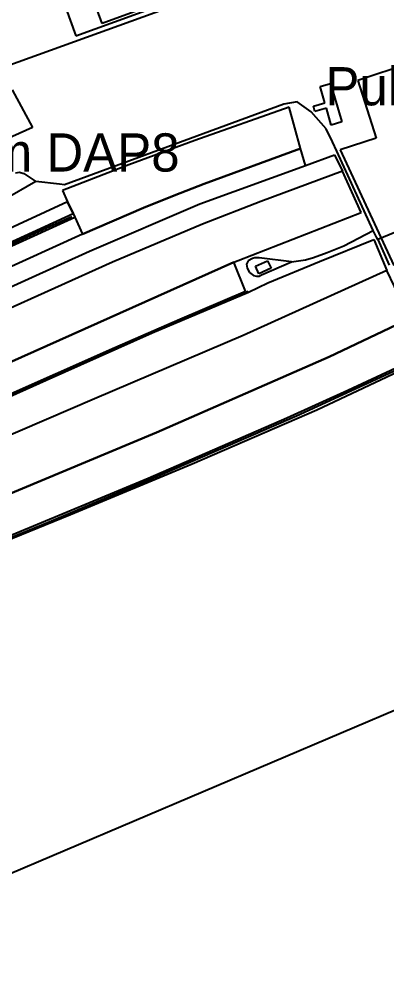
# Model space of a CAD drawing. Extents: x -3657 to 4700, y -7332 to 8131.
# Drawn here: x 988 to 1407, y -4595 to -3503 of the extents above; entities that cross this region are included whole.
import ezdxf

# ---------------------------------------------------------------- set-up
doc = ezdxf.new("R2010")
doc.units = 0
for name, color, linetype in [('OSM_BUILDING_YES', 9, 'CONTINUOUS'), ('OSM_HIGHWAY_SERVICE', 8, 'CONTINUOUS'), ('OSM_HIGHWAY_TRACK', 8, 'CONTINUOUS'), ('OSM_LABELS', 8, 'CONTINUOUS'), ('OSM_LANDUSE_COMMERCIAL', 3, 'CONTINUOUS'), ('OSM_LANDUSE_FARMLAND', 3, 'CONTINUOUS')]:
    doc.layers.add(name, color=color, linetype=linetype)

msp = doc.modelspace()

# ---------------------------------------------------------------- linework, layer by layer
at = {"layer": 'OSM_BUILDING_YES'}
for p, q in [((1082.631272, -3507.739144), (1049.403746, -3417.026323)), ((1139.886371, -3486.745542), (1082.631272, -3507.739144)), ((1330.855523, -3579.092928), (1342.679699, -3575.645886)), ((1336.285998, -3597.706959), (1330.855523, -3579.092928)), ((1342.679699, -3575.645886), (1355.482269, -3619.512284)), ((1323.051113, -3601.576542), (1336.285998, -3597.706959)), ((1324.841045, -3607.692263), (1323.051113, -3601.576542)), ((1337.901488, -3603.878277), (1324.841045, -3607.692263)), ((1343.483651, -3623.014924), (1337.901488, -3603.878277)), ((1355.482269, -3619.512284), (1343.483651, -3623.014924)), ((1257.134559, -3783.635996), (1271.006539, -3777.331244)), ((1271.006539, -3777.331244), (1274.950459, -3786.015567)), ((1261.078479, -3792.331439), (1257.134559, -3783.635996)), ((1274.950459, -3786.015567), (1261.078479, -3792.331439))]:
    msp.add_line(p, q, dxfattribs=at)
at = {"layer": 'OSM_HIGHWAY_SERVICE'}
for p, q in [((1024.905936, -3443.457357), (1052.536129, -3521.727466)), ((1052.536129, -3521.727466), (1167.06908, -3480.007129)), ((1289.292675, -3599.130254), (1039.725974, -3690.932786)), ((1304.613287, -3596.617249), (1289.292675, -3599.130254)), ((1320.426889, -3607.925773), (1304.613287, -3596.617249)), ((1337.499511, -3627.27369), (1320.426889, -3607.925773)), ((1344.780594, -3642.340603), (1337.499511, -3627.27369)), ((1349.718079, -3652.670611), (1344.780594, -3642.340603)), ((1391.000302, -3742.860816), (1349.718079, -3652.670611)), ((984.09395, -3677.344765), (988.364001, -3676.733193)), ((988.364001, -3676.733193), (993.650371, -3678.034174)), ((993.650371, -3678.034174), (1007.279648, -3687.396787)), ((1007.279648, -3687.396787), (970.457088, -3708.568301)), ((1034.098303, -3690.321213), (1007.279648, -3687.396787)), ((1039.725974, -3690.932786), (1034.098303, -3690.321213)), ((1477.243212, -3719.354209), (1396.574881, -3753.390976)), ((1357.59075, -3760.574168), (1391.000302, -3742.860816)), ((1395.020066, -3750.655581), (1391.000302, -3742.860816)), ((1396.574881, -3753.390976), (1395.020066, -3750.655581)), ((1396.574881, -3753.390976), (1409.331945, -3782.535166)), ((1323.210386, -3773.595094), (1338.773701, -3768.20214)), ((1338.773701, -3768.20214), (1357.59075, -3760.574168)), ((1248.958509, -3777.564753), (1247.024472, -3781.334261)), ((1253.73672, -3774.818238), (1248.958509, -3777.564753)), ((1256.383697, -3774.006515), (1253.73672, -3774.818238)), ((1261.366688, -3773.90644), (1256.383697, -3774.006515)), ((1297.984468, -3778.587746), (1261.366688, -3773.90644)), ((1264.013665, -3793.543464), (1297.984468, -3778.587746)), ((1297.984468, -3778.587746), (1314.063526, -3776.274892)), ((1314.063526, -3776.274892), (1323.210386, -3773.595094)), ((1247.024472, -3781.334261), (1247.638813, -3785.715341)), ((1247.638813, -3785.715341), (1250.278206, -3790.796949)), ((1250.278206, -3790.796949), (1254.753038, -3794.255111)), ((1254.753038, -3794.255111), (1258.416333, -3795.077954)), ((1258.416333, -3795.077954), (1261.465286, -3794.766608)), ((1261.465286, -3794.766608), (1264.013665, -3793.543464))]:
    msp.add_line(p, q, dxfattribs=at)
at = {"layer": 'OSM_HIGHWAY_TRACK'}
for p, q in [((1019.118992, -3740.036465), (1047.955114, -3727.037778)), ((973.870096, -3760.707602), (1019.118992, -3740.036465)), ((1139.302367, -3858.570257), (1248.753729, -3812.157495)), ((1018.671509, -3912.110614), (1139.302367, -3858.570257)), ((1303.998946, -3953.697517), (1456.810673, -3883.455681)), ((879.519396, -3973.990591), (1018.671509, -3912.110614)), ((1148.456812, -4021.426346), (1303.998946, -3953.697517)), ((1022.456155, -4074.410729), (1148.456812, -4021.426346)), ((897.752441, -4124.904345), (1022.456155, -4074.410729))]:
    msp.add_line(p, q, dxfattribs=at)
at = {"layer": 'OSM_LANDUSE_COMMERCIAL'}
msp.add_line((1193.220303, -3476.91591), (973.460535, -3556.342446), dxfattribs=at)
at = {"layer": 'OSM_LANDUSE_FARMLAND'}
for p, q in [((1748.531811, -3448.227619), (1373.601548, -3572.276679)), ((1373.601548, -3572.276679), (1394.610506, -3638.170793)), ((980.074185, -3582.940273), (1003.419157, -3626.039426)), ((1295.329906, -3602.833045), (1188.161467, -3640.561484)), ((1308.549622, -3649.835141), (1295.329906, -3602.833045)), ((1003.419157, -3626.039426), (914.726466, -3665.335713)), ((1188.161467, -3640.561484), (1112.870519, -3668.393574)), ((1394.610506, -3638.170793), (1353.434465, -3651.236197)), ((1308.549622, -3649.835141), (1198.931402, -3689.998748)), ((1198.931402, -3689.998748), (1308.549622, -3649.835141)), ((1314.07111, -3669.12746), (1308.549622, -3649.835141)), ((1314.07111, -3669.12746), (1347.131777, -3656.973855)), ((1347.131777, -3656.973855), (1356.293807, -3675.543408)), ((1353.434465, -3651.236197), (1414.534886, -3782.935468)), ((1112.870519, -3668.393574), (1037.336868, -3697.359852)), ((1193.849813, -3712.76035), (1314.07111, -3669.12746)), ((1193.849813, -3712.76035), (1314.07111, -3669.12746)), ((1356.293807, -3675.543408), (1263.277973, -3709.858162)), ((1356.293807, -3675.543408), (1263.277973, -3709.858162)), ((1377.530299, -3722.534384), (1356.293807, -3675.543408)), ((1198.931402, -3689.998748), (1164.566208, -3703.053033)), ((1164.566208, -3703.053033), (1198.931402, -3689.998748)), ((1037.336868, -3697.359852), (1043.290671, -3710.314061)), ((1164.566208, -3703.053033), (1129.594256, -3717.330461)), ((1129.594256, -3717.330461), (1164.566208, -3703.053033)), ((1043.290671, -3710.314061), (953.574077, -3751.723052)), ((1043.290671, -3710.314061), (1049.722294, -3723.846484)), ((1049.722294, -3723.846484), (1043.290671, -3710.314061)), ((1068.395238, -3766.434141), (1193.849813, -3712.76035)), ((1068.395238, -3766.434141), (1193.849813, -3712.76035)), ((1263.277973, -3709.858162), (1196.671233, -3735.75546)), ((1263.277973, -3709.858162), (1196.671233, -3735.75546)), ((918.420099, -3783.802788), (1049.722294, -3723.846484)), ((1049.722294, -3723.846484), (1051.625994, -3727.838382)), ((1129.594256, -3717.330461), (1060.401215, -3747.075104)), ((1060.401215, -3747.075104), (1129.594256, -3717.330461)), ((1237.559064, -3776.9643), (1377.530299, -3722.534384)), ((975.64486, -3762.420004), (1051.625994, -3727.838382)), ((1051.625994, -3727.838382), (1060.401215, -3747.075104)), ((1051.625994, -3727.838382), (1060.401215, -3747.075104)), ((1196.671233, -3735.75546), (1094.288589, -3778.899092)), ((1196.671233, -3735.75546), (1094.288589, -3778.899092)), ((1060.401215, -3747.075104), (810.500798, -3860.48281)), ((1060.401215, -3747.075104), (810.500798, -3860.48281)), ((1330.226013, -3778.154086), (1391.940775, -3753.179705)), ((1391.940775, -3753.179705), (1406.624292, -3788.684246)), ((932.504443, -3827.82486), (1068.395238, -3766.434141)), ((932.504443, -3827.82486), (1068.395238, -3766.434141)), ((524.316317, -4095.404331), (1232.591242, -3779.043645)), ((1232.591242, -3779.043645), (524.316317, -4095.404331)), ((1094.288589, -3778.899092), (962.675431, -3838.065912)), ((1094.288589, -3778.899092), (962.675431, -3838.065912)), ((1232.591242, -3779.043645), (1237.559064, -3776.9643)), ((1245.924725, -3811.990702), (1232.591242, -3779.043645)), ((1271.256826, -3802.572492), (1330.226013, -3778.154086)), ((1406.624292, -3788.684246), (1243.050214, -3862.250809)), ((1406.624292, -3788.684246), (1243.050214, -3862.250809)), ((1432.91962, -3842.969609), (1406.624292, -3788.684246)), ((1171.187443, -3843.803571), (1245.924725, -3811.990702)), ((1249.170874, -3813.091532), (1271.256826, -3802.572492)), ((1139.704343, -3859.504294), (1249.170874, -3813.091532)), ((1097.064502, -3875.916665), (1171.187443, -3843.803571)), ((1341.109715, -3886.613617), (1432.91962, -3842.969609)), ((1432.91962, -3842.969609), (1341.109715, -3886.613617)), ((1019.08107, -3913.044651), (1139.704343, -3859.504294)), ((1243.050214, -3862.250809), (1074.000155, -3934.505272)), ((1243.050214, -3862.250809), (1074.000155, -3934.505272)), ((893.065244, -3966.395977), (1097.064502, -3875.916665)), ((1144.687335, -3972.912), (1341.109715, -3886.613617)), ((1341.109715, -3886.613617), (1144.687335, -3972.912)), ((1327.169475, -3947.025821), (1453.374912, -3887.191831)), ((1362.361376, -3924.720119), (1447.98236, -3884.656587)), ((881.15764, -3974.924628), (1019.08107, -3913.044651)), ((1292.986308, -3956.099327), (1362.361376, -3924.720119)), ((1074.000155, -3934.505272), (859.177871, -4026.318923)), ((1074.000155, -3934.505272), (859.177871, -4026.318923)), ((1185.127683, -4008.283106), (1327.169475, -3947.025821)), ((1134.956471, -4024.506446), (1292.986308, -3956.099327)), ((959.626477, -4049.714336), (1144.687335, -3972.912)), ((1144.687335, -3972.912), (959.626477, -4049.714336)), ((1046.620249, -4066.082229), (1185.127683, -4008.283106)), ((979.892158, -4089.021742), (1134.956471, -4024.506446)), ((940.430206, -4109.281458), (1046.620249, -4066.082229)), ((1602.637112, -4209.40137), (693.700093, -4595.192168))]:
    msp.add_line(p, q, dxfattribs=at)

# ---------------------------------------------------------------- texts
at = {"layer": 'OSM_LABELS'}
for s, p in [('Pulverturm', (1336.762976, -3600.647447)), ('Amazon Logistikzentrum DAP8', (367.285733, -3675.949269))]:
    msp.add_text(s, height=43.418293, dxfattribs=at).set_placement(p)

doc.saveas('drawing.dxf')
